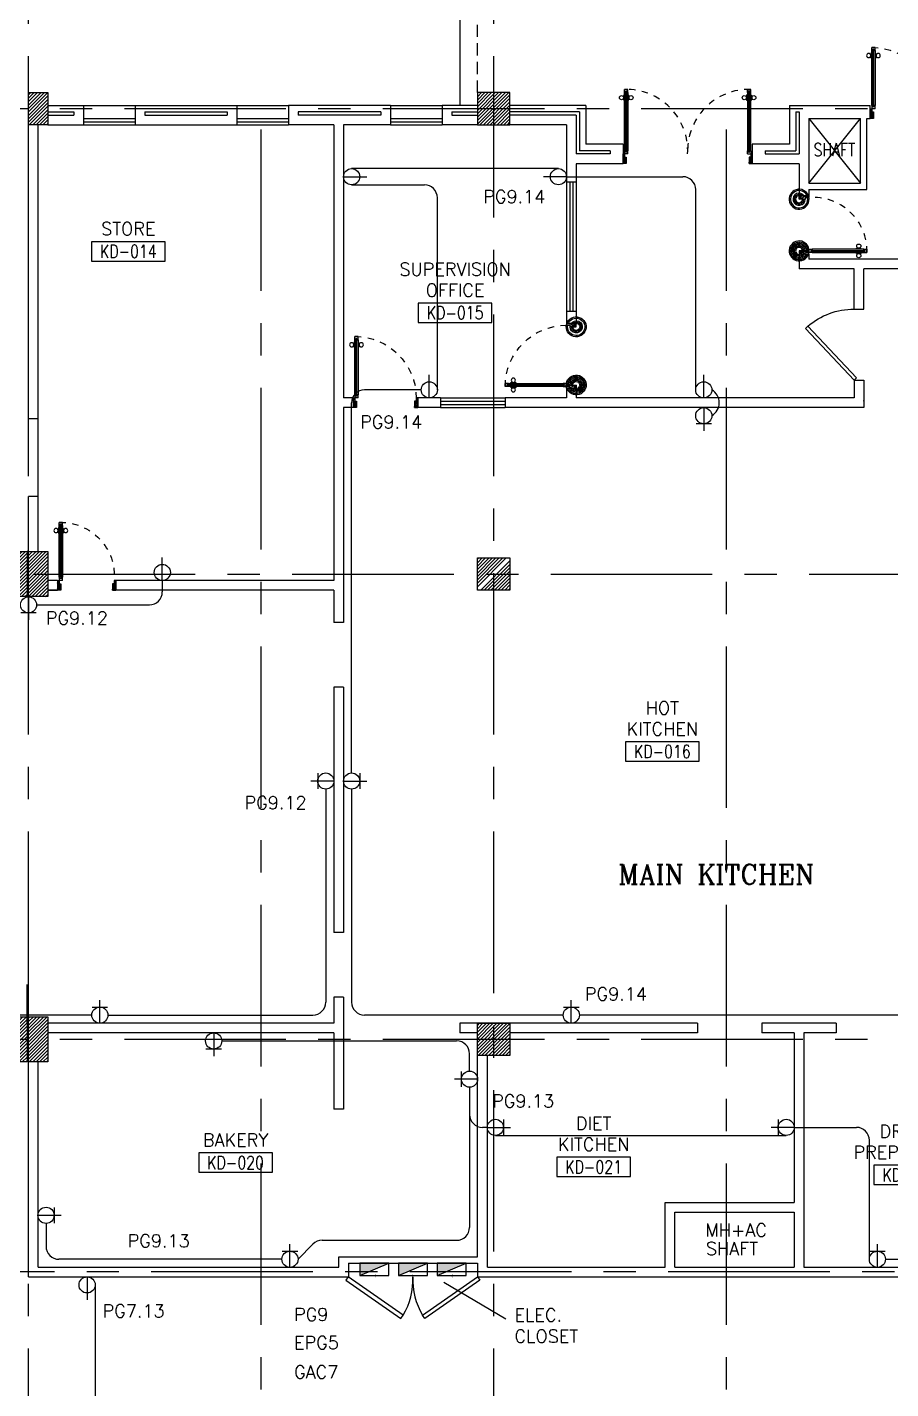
# Model space of a CAD drawing. Extents: x 0 to 93.3, y -13.5 to 76.8.
# Drawn here: x 48.6 to 61.96, y 44.41 to 65.48 of the extents above; entities that cross this region are included whole.
import ezdxf
from ezdxf.enums import TextEntityAlignment as Align

# ---------------------------------------------------------------- set-up
doc = ezdxf.new("R2010")
doc.units = 0
doc.header["$MEASUREMENT"] = 0
doc.header["$PDMODE"] = 3
doc.header["$PDSIZE"] = 0.1
for name, pattern in [('CENTERX2', [4, 2.5, -0.5, 0.5, -0.5]), ('HIDDEN', [0.375, 0.25, -0.125]), ('HIDDEN2', [0.1875, 0.125, -0.0625])]:
    doc.linetypes.add(name, pattern=pattern)
doc.layers.get('0').update_dxf_attribs({"color": 11, "linetype": 'CONTINUOUS'})
doc.layers.get('DEFPOINTS').update_dxf_attribs({"color": 11, "linetype": 'CONTINUOUS'})
for name, color, linetype in [('AX-DIM', 11, 'CONTINUOUS'), ('AXES', 11, 'CENTERX2'), ('BORDER', 11, 'CONTINUOUS'), ('CANOPY-LN', 11, 'CONTINUOUS'), ('COL', 11, 'CONTINUOUS'), ('DOOR', 11, 'CONTINUOUS'), ('DOOR-DIM', 11, 'CONTINUOUS'), ('E-CLINE', 4, 'CONTINUOUS'), ('E-HLINE', 3, 'HIDDEN'), ('E-PANELBX', 3, 'CONTINUOUS'), ('E-SOCKETS', 4, 'CONTINUOUS'), ('E-TRXT', 4, 'CONTINUOUS'), ('E-WI', 6, 'CONTINUOUS'), ('EJ', 11, 'CONTINUOUS'), ('FHC', 11, 'CONTINUOUS'), ('HAT', 11, 'CONTINUOUS'), ('INSUL', 11, 'CONTINUOUS'), ('RM-BOX', 11, 'CONTINUOUS'), ('RM-NAME', 11, 'CONTINUOUS'), ('RM-NO', 11, 'CONTINUOUS'), ('SHAFT', 11, 'CONTINUOUS'), ('WALL', 11, 'CONTINUOUS'), ('WIN', 11, 'CONTINUOUS')]:
    doc.layers.add(name, color=color, linetype=linetype)
doc.styles.add('ROMANC', font='romanc', dxfattribs={"height": 0.1})
doc.styles.add('ROMANS', font='ROMANS.shx', dxfattribs={"width": 0.6})
doc.dimstyles.new('STANDARD in', dxfattribs={"dimtxt": 0.2, "dimasz": 0.1, "dimexe": 0.07, "dimexo": 0.05, "dimgap": 0.1, "dimtad": 1, "dimdec": 0, "dimlfac": 1000, "dimzin": 0, "dimdsep": 46, "dimtxsty": 'ROMANS', "dimblk": 'ARCHTICK', "dimcen": 0.05, "dimdle": 0.05, "dimclrd": 7, "dimclre": 7, "dimclrt": 2, "dimadec": 0, "dimazin": 0, "dimtfac": 1, "dimtdec": 0, "dimtmove": 2, "dimatfit": 3, "dimldrblk": 'ARCHTICK', "dimfxl": 0, "dimtolj": 1, "dimtzin": 0, "dimarcsym": 0})

# ---------------------------------------------------------------- blocks, each defined once
blk = doc.blocks.new('DOOR90')
at = {"layer": 'DOOR', "color": 7, "linetype": 'ByBlock'}
for p, q in [((-150, 0), (0, 0)), ((-150, 0), (-150, -25)), ((0, -50), (-114, 0)), ((0, -50), (-40, 0)), ((0, -50), (0, 0)), ((-1000, -25), (-1050, -25)), ((-1050, -75), (-1050, -25)), ((-1050, -25), (-1050, -75)), ((-1000, -75), (-1050, -75)), ((-1000, -42), (-1020, -42)), ((-1020, -42), (-1020, -58)), ((-1000, -58), (-1020, -58)), ((-1000, -25), (-1000, -42)), ((-1000, -58), (-1000, -75)), ((-878, -18), (-968, -18)), ((-968, -25), (-968, -18)), ((-968, -75), (-968, -82)), ((-878, -82), (-968, -82)), ((-955, -9), (-890, -9)), ((-955, -18), (-955, -9)), ((-955, -18), (-890, -18)), ((-955, -82), (-890, -82)), ((-955, -82), (-955, -91)), ((-955, -91), (-890, -91)), ((-890, -18), (-890, -9)), ((-890, -82), (-890, -91)), ((-878, -25), (-878, -18)), ((-878, -75), (-878, -82)), ((-200, -25), (-150, -25)), ((-200, -42), (-200, -25)), ((-180, -42), (-200, -42)), ((-200, -58), (-180, -58)), ((-200, -75), (-200, -58)), ((-150, -75), (-200, -75)), ((-180, -58), (-180, -42)), ((-150, -25), (-100, -25)), ((-150, -75), (-150, -25)), ((-100, -25), (-100, -50)), ((0, -50), (-100, -37)), ((-100, -50), (0, -50)), ((-150, -875), (-100, -875)), ((-150, -900), (-150, -875)), ((-150, -900), (0, -900)), ((0, -900), (-150, -900)), ((0, -850), (-114, -900)), ((-100, -875), (-100, -850)), ((0, -850), (-100, -863)), ((-100, -850), (0, -850)), ((0, -850), (-40, -900)), ((0, -850), (0, -900))]:
    blk.add_line(p, q, dxfattribs=at)
at = {"layer": 'DOOR', "linetype": 'ByBlock'}
for p, q in [((-200, -25), (-1000, -25)), ((-200, -42), (-1000, -42)), ((-200, -58), (-1000, -58)), ((-1000, -75), (-200, -75))]:
    blk.add_line(p, q, dxfattribs=at)
at = {"layer": 'DOOR', "color": 7, "linetype": 'ByBlock'}
for centre in [(-923, 24), (-923, -124)]:
    blk.add_circle(centre, 32.4, dxfattribs=at)
for centre, radius, start, end in [((0, -50), 154, 161.1053, 166.2858), ((0, -50), 94.4, 148.0182, 180), ((0, -50), 134, 158.1598, 169.28), ((0, -50), 114, 154.0838, 167.3774), ((0, -50), 74.4, 137.7764, 180), ((0, -50), 54.4, 113.2074, 180), ((0, -50), 34.4, 90, 180), ((0, -50), 14.4, 90, 180), ((0, -850), 154, 193.7142, 198.8947), ((0, -850), 134, 190.72, 201.8402), ((0, -850), 94.4, 180, 211.9818), ((0, -850), 74.4, 180, 222.2236), ((0, -850), 54.4, 180, 246.7926), ((0, -850), 34.4, 180, 270), ((0, -850), 14.4, 180, 270)]:
    blk.add_arc(centre, radius, start, end, dxfattribs=at)
at = {"layer": 'DOOR', "linetype": 'HIDDEN', "ltscale": 0.5}
blk.add_arc((-222, -50), 828, 178.2701, 275.003, dxfattribs=at)
blk = doc.blocks.new('RM1')
at = {"layer": 'RM-BOX'}
blk.add_lwpolyline([(570, -200), (-570, -200), (-570, -500), (570, -500)], close=True, dxfattribs=at)
at = {"layer": 'RM-NAME', "style": 'ROMANS'}
for tag, p in [('ROOMNAME1', (0, 324)), ('ROOMNAME2', (0, 0))]:
    blk.add_attdef(tag, text='', height=200, dxfattribs=at).set_placement(p, align=Align.MIDDLE)
at = {"layer": 'RM-NO', "style": 'ROMANS', "width": 0.8}
blk.add_attdef('ROOMNO', text='', height=200, dxfattribs=at).set_placement((0, -350), align=Align.MIDDLE)
blk = doc.blocks.new('COL50')
at = {"layer": 'COL'}
blk.add_lwpolyline([(-250, 250), (-250, -250), (250, -250), (250, 250)], close=True, dxfattribs=at)
blk = doc.blocks.new('*X109')
at = {"color": 0}
for p, q in [((227929, 55147), (228383, 55601)), ((227929, 55200), (228330, 55601)), ((227929, 55253), (228276, 55601)), ((227929, 55306), (228223, 55601)), ((227929, 55359), (228170, 55601)), ((227929, 55412), (228117, 55601)), ((227929, 55465), (228064, 55601)), ((227929, 55518), (228011, 55601)), ((227929, 55571), (227958, 55601)), ((227936, 55101), (228429, 55594)), ((227989, 55101), (228429, 55541)), ((228042, 55101), (228429, 55488)), ((228095, 55101), (228429, 55435)), ((228148, 55101), (228429, 55382)), ((228201, 55101), (228429, 55329)), ((228254, 55101), (228429, 55276)), ((228307, 55101), (228429, 55223)), ((228360, 55101), (228429, 55170)), ((228413, 55101), (228429, 55117))]:
    blk.add_line(p, q, dxfattribs=at)
blk = doc.blocks.new('*X108')
at = {"color": 0}
for p, q in [((227929, 62360), (228370, 62801)), ((227929, 62413), (228317, 62801)), ((227929, 62466), (228264, 62801)), ((227929, 62519), (228211, 62801)), ((227929, 62572), (228158, 62801)), ((227929, 62625), (228105, 62801)), ((227929, 62678), (228052, 62801)), ((227929, 62731), (227999, 62801)), ((227929, 62784), (227946, 62801)), ((227976, 62301), (228429, 62753)), ((228029, 62301), (228429, 62700)), ((228082, 62301), (228429, 62647)), ((228135, 62301), (228429, 62594)), ((228188, 62301), (228429, 62541)), ((228241, 62301), (228429, 62488)), ((228294, 62301), (228429, 62435)), ((228347, 62301), (228429, 62382)), ((228400, 62301), (228429, 62329))]:
    blk.add_line(p, q, dxfattribs=at)
blk = doc.blocks.new('*X107')
at = {"color": 0}
for p, q in [((227929, 69519), (228411, 70001)), ((227929, 69572), (228358, 70001)), ((227929, 69625), (228305, 70001)), ((227929, 69678), (228251, 70001)), ((227929, 69731), (228198, 70001)), ((227929, 69784), (228145, 70001)), ((227929, 69837), (228092, 70001)), ((227929, 69890), (228039, 70001)), ((227929, 69943), (227986, 70001)), ((227964, 69501), (228429, 69966)), ((228017, 69501), (228429, 69913)), ((228070, 69501), (228429, 69860)), ((228123, 69501), (228429, 69807)), ((228176, 69501), (228429, 69754)), ((228229, 69501), (228429, 69701)), ((228282, 69501), (228429, 69648)), ((228335, 69501), (228429, 69595)), ((228388, 69501), (228429, 69542))]:
    blk.add_line(p, q, dxfattribs=at)
blk = doc.blocks.new('A$C010A25D0')
at = {"layer": 'DOOR', "color": 0, "linetype": 'ByBlock'}
for p, q in [((0, 2031), (0, 1981)), ((0, 1981), (0, 2031)), ((50, 2031), (0, 2031)), ((50, 1981), (0, 1981)), ((30, 2014), (30, 1998)), ((50, 2014), (30, 2014)), ((50, 1998), (30, 1998)), ((50, 2031), (50, 2014)), ((50, 1998), (50, 1981)), ((83, 2031), (83, 2038)), ((173, 2038), (83, 2038)), ((83, 1981), (83, 1974)), ((173, 1974), (83, 1974)), ((95, 2038), (95, 2047)), ((95, 2047), (160, 2047)), ((95, 2038), (160, 2038)), ((95, 1974), (95, 1965)), ((95, 1974), (160, 1974)), ((95, 1965), (160, 1965)), ((160, 2038), (160, 2047)), ((160, 1974), (160, 1965)), ((173, 2031), (173, 2038)), ((173, 1981), (173, 1974)), ((950, 2014), (950, 2031)), ((950, 2031), (1000, 2031)), ((970, 2014), (950, 2014)), ((950, 1981), (950, 1998)), ((950, 1998), (970, 1998)), ((1000, 1981), (950, 1981)), ((970, 1998), (970, 2014)), ((1000, 2056), (1000, 2031)), ((1000, 2056), (1150, 2056)), ((1000, 1981), (1000, 2031)), ((1000, 2031), (1050, 2031)), ((1050, 2031), (1050, 2006)), ((1050, 2006), (1150, 2006)), ((1150, 2006), (1150, 2056)), ((50, 131), (0, 131)), ((0, 131), (0, 81)), ((0, 81), (0, 131)), ((50, 81), (0, 81)), ((50, 114), (30, 114)), ((30, 98), (30, 114)), ((50, 98), (30, 98)), ((50, 114), (50, 131)), ((50, 81), (50, 98)), ((173, 138), (83, 138)), ((83, 131), (83, 138)), ((83, 81), (83, 74)), ((173, 74), (83, 74)), ((95, 147), (160, 147)), ((95, 138), (95, 147)), ((95, 138), (160, 138)), ((95, 74), (160, 74)), ((95, 74), (95, 65)), ((95, 65), (160, 65)), ((160, 138), (160, 147)), ((160, 74), (160, 65)), ((173, 131), (173, 138)), ((173, 81), (173, 74)), ((1000, 131), (950, 131)), ((950, 131), (950, 114)), ((950, 114), (970, 114)), ((970, 98), (950, 98)), ((950, 98), (950, 81)), ((950, 81), (1000, 81)), ((970, 114), (970, 98)), ((1000, 131), (1000, 81)), ((1000, 56), (1000, 81)), ((1000, 81), (1050, 81)), ((1000, 56), (1150, 56)), ((1050, 81), (1050, 106)), ((1050, 106), (1150, 106)), ((1150, 106), (1150, 56))]:
    blk.add_line(p, q, dxfattribs=at)
at = {"layer": 'DOOR', "linetype": 'ByBlock'}
for p, q in [((950, 2031), (50, 2031)), ((950, 2014), (50, 2014)), ((950, 1998), (50, 1998)), ((50, 1981), (950, 1981)), ((50, 131), (950, 131)), ((950, 114), (50, 114)), ((950, 98), (50, 98)), ((950, 81), (50, 81)), ((1150, 56), (1000, 56))]:
    blk.add_line(p, q, dxfattribs=at)
at = {"layer": 'DOOR', "color": 9, "linetype": 'ByBlock'}
for p, q in [((1150, 2006), (1037, 2056)), ((1150, 2006), (1050, 2019)), ((1150, 2006), (1110, 2056)), ((1150, 106), (1037, 56)), ((1150, 106), (1050, 93)), ((1150, 106), (1110, 56))]:
    blk.add_line(p, q, dxfattribs=at)
at = {"layer": 'DOOR', "color": 0, "linetype": 'ByBlock'}
for centre in [(128, 2079), (128, 1932), (128, 179), (128, 32)]:
    blk.add_circle(centre, 32.4, dxfattribs=at)
at = {"layer": 'DOOR', "linetype": 'HIDDEN', "ltscale": 0.5}
for centre, start, end in [((951, 2006), 178.494, 272.9568), ((951, 106), 87.0432, 181.506)]:
    blk.add_arc(centre, 951, start, end, dxfattribs=at)
at = {"layer": 'DOOR', "color": 9, "linetype": 'ByBlock'}
for centre, radius, start, end in [((1150, 2006), 154, 161.1053, 166.2858), ((1150, 2006), 134, 158.1598, 169.28), ((1150, 2006), 114, 154.0838, 167.3774), ((1150, 2006), 94.4, 148.0182, 180), ((1150, 2006), 74.4, 137.7764, 180), ((1150, 2006), 54.4, 113.2074, 180), ((1150, 2006), 34.4, 90, 180), ((1150, 2006), 14.4, 90, 180), ((1150, 106), 154, 193.7142, 198.8947), ((1150, 106), 134, 190.72, 201.8402), ((1150, 106), 114, 192.6226, 205.9162), ((1150, 106), 94.4, 180, 211.9818), ((1150, 106), 74.4, 180, 222.2236), ((1150, 106), 54.4, 180, 246.7926), ((1150, 106), 34.4, 180, 270), ((1150, 106), 14.4, 180, 270)]:
    blk.add_arc(centre, radius, start, end, dxfattribs=at)
at = {"layer": 'WALL'}
blk.add_line((1000, 56), (1150, 56), dxfattribs=at)
blk = doc.blocks.new('_ARCHTICK')
at = {"color": 0, "linetype": 'ByBlock', "const_width": 0.15}
blk.add_lwpolyline([(-0.5, -0.5), (0.5, 0.5)], dxfattribs=at)
blk = doc.blocks.new('*D136')
at = {"layer": 'AX-DIM', "color": 7, "lineweight": -2}
for p, q in [((6.58, 73.123), (6.58, 75.675)), ((81.27, 63.477), (81.27, 75.675)), ((6.53, 75.605), (81.32, 75.605))]:
    blk.add_line(p, q, dxfattribs=at)
at = {"layer": 'DEFPOINTS', "color": 0}
for p in [(81.27, 75.605), (6.58, 73.073), (81.27, 63.427)]:
    blk.add_point(p, dxfattribs=at)
at = {"layer": 'AX-DIM', "color": 7, "lineweight": -2, "xscale": 0.1, "yscale": 0.1, "zscale": 0.1, "rotation": 180}
blk.add_blockref('_ARCHTICK', (6.58, 75.605), dxfattribs=at)
at = {"layer": 'AX-DIM', "color": 7, "lineweight": -2, "xscale": 0.1, "yscale": 0.1, "zscale": 0.1}
blk.add_blockref('_ARCHTICK', (81.27, 75.605), dxfattribs=at)
at = {"layer": 'AX-DIM', "color": 2, "insert": (43.925, 75.805), "char_height": 0.2, "attachment_point": 5, "style": 'ROMANS'}
blk.add_mtext('\\A1;74690', dxfattribs=at)
blk = doc.blocks.new('C11')
at = {"layer": 'HAT'}
h = blk.add_hatch(dxfattribs=at)
h.set_pattern_fill('ANSI31', color=256, scale=300, style=0)
h.set_pattern_definition([(45, (-383765.23, -62181), (-26.5165043, 26.5165043), [])])
h.paths.add_polyline_path([(-20, 350), (-20, 700), (-320, 700), (-320, 350)])
h.paths.add_polyline_path([(-320, 0), (-20, 0), (-20, 350), (-320, 350)])
h = blk.add_hatch(dxfattribs=at)
h.set_pattern_fill('ANSI31', color=256, scale=300, style=0)
h.set_pattern_definition([(45, (-383445.23, -62181), (-26.5165043, 26.5165043), [])])
h.paths.add_polyline_path([(300, 350), (300, 700), (0, 700), (0, 350)])
h.paths.add_polyline_path([(0, 0), (300, 0), (300, 350), (0, 350)])
at = {"layer": 'COL'}
for points in [[(-20, 700), (-20, 0), (-320, 0), (-320, 700)], [(300, 700), (300, 0), (0, 0), (0, 700)]]:
    blk.add_lwpolyline(points, close=True, dxfattribs=at)
blk = doc.blocks.new('C-300')
at = {"layer": 'HAT', "linetype": 'ByBlock', "ltscale": 0.3}
h = blk.add_hatch(dxfattribs=at)
h.set_pattern_fill('ANSI31', color=8, scale=300, style=0)
h.set_pattern_definition([(45, (-258496.182, -82361.005), (-26.5165043, 26.5165043), [])])
h.paths.add_polyline_path([(300, 500), (0, 500), (0, 250), (300, 250)])
h.paths.add_polyline_path([(300, 250), (0, 250), (0, 0), (300, 0)])
at = {"layer": 'COL'}
blk.add_lwpolyline([(0, 500), (300, 500), (300, 0), (0, 0)], close=True, dxfattribs=at)
blk = doc.blocks.new('DOOR1000')
at = {"layer": 'DOOR', "color": 7, "linetype": 'ByBlock'}
for p, q in [((-150, 0), (0, 0)), ((-150, 0), (-150, -25)), ((0, -50), (-114, 0)), ((0, -50), (-40, 0)), ((0, -50), (0, 0)), ((-1100, -25), (-1100, -75)), ((-1100, -75), (-1100, -25)), ((-1050, -25), (-1100, -25)), ((-1050, -75), (-1100, -75)), ((-1070, -42), (-1070, -58)), ((-1050, -42), (-1070, -42)), ((-1050, -58), (-1070, -58)), ((-1050, -25), (-1050, -42)), ((-1050, -58), (-1050, -75)), ((-1018, -25), (-1018, -18)), ((-928, -18), (-1018, -18)), ((-1018, -75), (-1018, -82)), ((-928, -82), (-1018, -82)), ((-1005, -18), (-1005, -9)), ((-1005, -9), (-940, -9)), ((-1005, -18), (-940, -18)), ((-1005, -82), (-1005, -91)), ((-1005, -82), (-940, -82)), ((-1005, -91), (-940, -91)), ((-940, -18), (-940, -9)), ((-940, -82), (-940, -91)), ((-928, -25), (-928, -18)), ((-928, -75), (-928, -82)), ((-200, -25), (-150, -25)), ((-200, -42), (-200, -25)), ((-180, -42), (-200, -42)), ((-200, -58), (-180, -58)), ((-200, -75), (-200, -58)), ((-150, -75), (-200, -75)), ((-180, -58), (-180, -42)), ((-150, -25), (-100, -25)), ((-150, -75), (-150, -25)), ((-100, -25), (-100, -50)), ((0, -50), (-100, -37)), ((-100, -50), (0, -50)), ((-150, -975), (-100, -975)), ((-150, -1000), (-150, -975)), ((-150, -1000), (0, -1000)), ((0, -1000), (-150, -1000)), ((0, -950), (-114, -1000)), ((-100, -975), (-100, -950)), ((0, -950), (-100, -963)), ((-100, -950), (0, -950)), ((0, -950), (-40, -1000)), ((0, -950), (0, -1000))]:
    blk.add_line(p, q, dxfattribs=at)
at = {"layer": 'DOOR', "linetype": 'ByBlock'}
for p, q in [((-200, -25), (-1050, -25)), ((-200, -42), (-1050, -42)), ((-200, -58), (-1050, -58)), ((-1050, -75), (-200, -75))]:
    blk.add_line(p, q, dxfattribs=at)
at = {"layer": 'DOOR', "color": 7, "linetype": 'ByBlock'}
for centre in [(-973, 24), (-973, -124)]:
    blk.add_circle(centre, 32.4, dxfattribs=at)
for centre, radius, start, end in [((0, -50), 154, 161.1053, 166.2858), ((0, -50), 94.4, 148.0182, 180), ((0, -50), 134, 158.1598, 169.28), ((0, -50), 114, 154.0838, 167.3774), ((0, -50), 74.4, 137.7764, 180), ((0, -50), 54.4, 113.2074, 180), ((0, -50), 34.4, 90, 180), ((0, -50), 14.4, 90, 180), ((0, -950), 154, 193.7142, 198.8947), ((0, -950), 134, 190.72, 201.8402), ((0, -950), 94.4, 180, 211.9818), ((0, -950), 74.4, 180, 222.2236), ((0, -950), 54.4, 180, 246.7926), ((0, -950), 34.4, 180, 270), ((0, -950), 14.4, 180, 270)]:
    blk.add_arc(centre, radius, start, end, dxfattribs=at)
at = {"layer": 'DOOR', "linetype": 'HIDDEN', "ltscale": 0.5}
blk.add_arc((-150, -25), 950, 180, 270, dxfattribs=at)
blk = doc.blocks.new('S110')
at = {"layer": 'E-SOCKETS'}
blk.add_line((0, 0), (358, 0), dxfattribs=at)
blk.add_circle((125, 0), 125, dxfattribs=at)
blk = doc.blocks.new('E-PBX')
at = {"layer": 'E-PANELBX'}
h = blk.add_hatch(color=256, dxfattribs=at)
h.paths.add_polyline_path([(34, 190), (-225, 190), (34, 81)])
h.paths.add_polyline_path([(225, 190), (34, 190), (34, 81), (225, 0)])
blk.add_line((225, 0), (-225, 190), dxfattribs=at)
blk.add_lwpolyline([(-225, 190), (225, 190), (225, 0), (-225, 0)], close=True, dxfattribs=at)

msp = doc.modelspace()

# ---------------------------------------------------------------- linework, layer by layer
at = {"layer": 'AXES'}
for p, q in [((55.8195, -1.4643), (55.8195, 76.0748)), ((48.6195, -1.4643), (48.6195, 75.7248)), ((92.6023, 64.22), (22.7795, 64.22)), ((52.2195, 5.4), (52.2195, 64.22)), ((59.4195, 5.4), (59.4195, 64.22)), ((0.7, 57.02), (92.5981, 57.02)), ((92.6023, 49.82), (22.7795, 49.82)), ((81.0195, 46.22), (22.7795, 46.22))]:
    msp.add_line(p, q, dxfattribs=at)
at = {"layer": 'BORDER'}
msp.add_line((55.2945, 75.42), (55.2945, 64.27), dxfattribs=at)
at = {"layer": 'CANOPY-LN', "linetype": 'HIDDEN2', "ltscale": 1.5}
msp.add_line((55.5695, 64.47), (55.5695, 66.62), dxfattribs=at)
at = {"layer": 'COL'}
msp.add_lwpolyline([(56.0695, 63.97), (56.0695, 64.47), (55.5695, 64.47), (55.5695, 63.97)], close=True, dxfattribs=at)
at = {"layer": 'DOOR'}
msp.add_lwpolyline([(60.6775, 60.8542, -0.1793956), (61.3945, 61.12)], format="xyb", dxfattribs=at)
msp.add_lwpolyline([(60.6421, 60.8188), (60.6775, 60.8542), (61.4299, 60.0554), (61.3945, 60.02), (60.6421, 60.8188)], close=True, dxfattribs=at)
at = {"layer": 'E-CLINE'}
for p, q in [((56.8195, 63.2934), (53.6195, 63.2934)), ((53.6195, 63.0434), (54.7459, 63.0434)), ((56.9445, 63.1684), (58.7437, 63.1684)), ((54.9459, 59.87), (54.9459, 62.8434)), ((58.9437, 59.87), (58.9437, 62.9684)), ((54.6959, 59.87), (53.8195, 59.87)), ((53.6195, 53.9415), (53.6195, 59.67)), ((50.6895, 56.92), (50.6895, 56.7425)), ((48.7445, 56.5425), (50.4895, 56.5425)), ((53.2195, 53.6915), (53.2195, 50.395)), ((53.6195, 53.6915), (53.6195, 50.395)), ((49.5987, 50.195), (45.7395, 50.195)), ((49.8487, 50.195), (53.0195, 50.195)), ((56.8932, 50.195), (53.8195, 50.195)), ((63.524, 50.195), (57.1432, 50.195)), ((51.61, 49.795), (55.2445, 49.795)), ((55.4445, 49.3285), (55.4445, 49.595)), ((55.4445, 49.0785), (55.4445, 46.9107)), ((55.7195, 48.4576), (55.6445, 48.4576)), ((55.8445, 48.3326), (60.3445, 48.3326)), ((60.4695, 48.4576), (61.4309, 48.4576)), ((61.6309, 46.4169), (61.6309, 48.2576)), ((48.8907, 46.9718), (48.8907, 46.6169)), ((52.7897, 46.4169), (53.0209, 46.6512)), ((53.1632, 46.7107), (55.2445, 46.7107)), ((52.5397, 46.4169), (49.0907, 46.4169)), ((61.8809, 46.4169), (63.8195, 46.4169)), ((49.6509, 46.02), (49.6509, 43.6234))]:
    msp.add_line(p, q, dxfattribs=at)
for centre, radius, start, end in [((54.7459, 62.8434), 0.2, 0, 90), ((58.7437, 62.9684), 0.2, 0, 90), ((53.8195, 59.67), 0.2, 90, 180), ((59.0783, 59.67), 0.2309, 299.99145, 60.00855), ((50.4895, 56.7425), 0.2, 270, 0), ((53.0195, 50.395), 0.2, 270, 0), ((53.8195, 50.395), 0.2, 180, 270), ((55.2445, 49.595), 0.2, 0, 90), ((55.6445, 48.6576), 0.2, 180, 270), ((61.4309, 48.2576), 0.2, 0, 90), ((55.2445, 46.9107), 0.2, 270, 0), ((49.0907, 46.6169), 0.2, 180, 270), ((53.1632, 46.5107), 0.2, 90, 135.38127)]:
    msp.add_arc(centre, radius, start, end, dxfattribs=at)
at = {"layer": 'E-SOCKETS'}
for p, q in [((56.9445, 63.1684), (56.5862, 63.1684)), ((59.0687, 59.595), (59.0687, 59.2367)), ((59.1888, 59.345), (58.9486, 59.345)), ((48.6195, 56.6675), (48.6195, 56.3091)), ((48.7397, 56.4175), (48.4994, 56.4175)), ((53.0945, 53.9366), (53.0945, 53.6964)), ((53.7445, 53.9366), (53.7445, 53.6964)), ((53.3445, 53.8165), (52.9862, 53.8165)), ((53.4945, 53.8165), (53.8529, 53.8165)), ((49.7237, 50.07), (49.7237, 50.4283)), ((57.0182, 50.07), (57.0182, 50.4283)), ((49.6036, 50.32), (49.8438, 50.32)), ((56.8981, 50.32), (57.1383, 50.32)), ((51.485, 49.92), (51.485, 49.5617)), ((51.6052, 49.67), (51.3649, 49.67)), ((55.3195, 49.0834), (55.3195, 49.3236)), ((55.5695, 49.2035), (55.2112, 49.2035)), ((55.9695, 48.5777), (55.9695, 48.3375)), ((60.2195, 48.5777), (60.2195, 48.3375)), ((55.7195, 48.4576), (56.0779, 48.4576)), ((60.4695, 48.4576), (60.1112, 48.4576)), ((49.0157, 47.2169), (49.0157, 46.9767)), ((48.7657, 47.0968), (49.124, 47.0968)), ((52.6647, 46.2919), (52.6647, 46.6502)), ((61.7559, 46.2919), (61.7559, 46.6502)), ((52.5445, 46.5419), (52.7848, 46.5419)), ((61.6358, 46.5419), (61.876, 46.5419)), ((49.5259, 46.145), (49.5259, 45.7867))]:
    msp.add_line(p, q, dxfattribs=at)
for centre in [(56.8195, 63.1684), (59.0687, 59.47), (48.6195, 56.5425), (53.2195, 53.8165), (53.6195, 53.8165), (49.7237, 50.195), (57.0182, 50.195), (51.485, 49.795), (55.4445, 49.2035), (55.8445, 48.4576), (60.3445, 48.4576), (48.8907, 47.0968), (52.6647, 46.4169), (61.7559, 46.4169), (49.5259, 46.02)]:
    msp.add_circle(centre, 0.125, dxfattribs=at)
at = {"layer": 'E-WI', "color": 4}
for points in [[(53.9776, 46.1591, 0, 0.1162, 0), (53.9889, 45.927, 0, 0, 0), (53.9958, 45.5733, 0, 0, 0), (53.3864, 45.5714, 0, 0, 0)], [(54.5608, 46.1529, 0, 0.1162, 0), (54.5722, 45.9208, 0, 0, 0), (54.579, 45.1316, 0, 0, 0), (53.5583, 45.1297, 0, 0, 0)], [(55.1686, 46.1529, 0, 0.1162, 0), (55.18, 45.9208, 0, 0, 0), (55.1868, 44.6592, 0, 0, 0), (53.589, 44.6573, 0, 0, 0)]]:
    msp.add_lwpolyline(points, format="xyseb", dxfattribs=at)
at = {"layer": 'FHC'}
msp.add_line((61.5445, 59.695), (61.5445, 59.705), dxfattribs=at)
at = {"layer": 'HAT'}
msp.add_line((55.0459, 46.06), (56.0042, 45.497), dxfattribs=at)
at = {"layer": 'INSUL'}
for p, q in [((48.9195, 64.17), (49.3195, 64.17)), ((48.9195, 64.12), (49.3195, 64.12)), ((49.3195, 64.17), (49.3195, 64.12)), ((50.4195, 64.17), (51.6945, 64.17)), ((50.4195, 64.17), (50.4195, 64.12)), ((50.4195, 64.12), (51.6945, 64.12)), ((51.6945, 64.17), (51.6945, 64.12)), ((54.0695, 64.17), (52.7945, 64.17)), ((52.7945, 64.17), (52.7945, 64.12)), ((54.0695, 64.12), (52.7945, 64.12)), ((54.0695, 64.17), (54.0695, 64.12)), ((55.1695, 64.17), (55.5695, 64.17)), ((55.1695, 64.17), (55.1695, 64.12)), ((55.1695, 64.12), (55.5695, 64.12)), ((57.1445, 64.17), (56.0695, 64.17)), ((57.0945, 64.12), (56.0695, 64.12)), ((57.0945, 64.12), (57.0945, 63.52)), ((57.1445, 64.17), (57.1445, 63.57)), ((60.4945, 64.17), (60.4945, 63.57)), ((60.4945, 64.17), (60.5445, 64.17)), ((60.5445, 64.17), (60.5445, 63.52)), ((57.6195, 63.52), (57.0945, 63.52)), ((57.6195, 63.57), (57.1445, 63.57)), ((57.6195, 63.57), (57.6195, 63.52)), ((60.0195, 63.57), (60.0195, 63.52)), ((60.0195, 63.57), (60.4945, 63.57)), ((60.0195, 63.52), (60.5445, 63.52))]:
    msp.add_line(p, q, dxfattribs=at)
at = {"layer": 'SHAFT', "color": 251, "linetype": 'ByBlock'}
for p, q in [((60.6945, 63.07), (61.4945, 64.07)), ((60.6945, 64.07), (61.4945, 63.07))]:
    msp.add_line(p, q, dxfattribs=at)
at = {"layer": 'WALL'}
for p, q in [((48.9195, 64.27), (49.4695, 64.27)), ((49.4695, 64.27), (49.4695, 63.97)), ((50.2695, 64.27), (51.8445, 64.27)), ((50.2695, 64.27), (50.2695, 63.97)), ((51.8445, 64.27), (51.8445, 63.97)), ((54.2195, 64.27), (52.6445, 64.27)), ((52.6445, 64.27), (52.6445, 63.97)), ((54.2195, 64.27), (54.2195, 63.97)), ((55.0195, 64.27), (55.0195, 63.97)), ((55.5695, 64.27), (55.0195, 64.27)), ((57.2445, 64.27), (56.0695, 64.27)), ((57.2445, 64.27), (57.2445, 63.67)), ((60.3945, 64.27), (60.6945, 64.27)), ((60.3945, 64.27), (60.3945, 63.67)), ((60.6945, 64.27), (61.6445, 64.27)), ((61.6445, 64.07), (61.6445, 64.27)), ((60.6945, 64.07), (60.6945, 63.07)), ((60.6945, 64.07), (61.4945, 64.07)), ((61.4945, 63.07), (61.4945, 64.07)), ((61.5945, 62.97), (61.5945, 64.07)), ((61.5945, 64.07), (61.6445, 64.07)), ((48.6195, 60.695), (48.6195, 63.97)), ((48.7695, 59.42), (48.7695, 63.97)), ((48.9195, 63.97), (49.4695, 63.97)), ((50.2695, 63.97), (51.8445, 63.97)), ((53.3445, 63.97), (52.6445, 63.97)), ((53.3445, 63.97), (53.3445, 56.92)), ((53.4945, 63.97), (53.4945, 59.745)), ((54.2195, 63.97), (53.4945, 63.97)), ((55.5695, 63.97), (55.0195, 63.97)), ((56.9445, 63.97), (56.0695, 63.97)), ((56.9445, 63.97), (56.9445, 63.0882)), ((57.8195, 63.67), (57.2445, 63.67)), ((57.8195, 63.67), (57.8195, 63.37)), ((59.8195, 63.67), (59.8195, 63.37)), ((60.3945, 63.67), (59.8195, 63.67)), ((57.8195, 63.37), (57.0945, 63.37)), ((57.0945, 63.37), (57.0945, 63.0882)), ((60.5445, 63.37), (59.8195, 63.37)), ((60.5445, 63.37), (60.5445, 62.87)), ((57.0945, 63.083), (56.9445, 63.083)), ((60.6945, 63.07), (61.4945, 63.07)), ((60.6945, 63.07), (61.4945, 63.07)), ((60.5445, 62.87), (60.5445, 62.87)), ((60.6945, 62.87), (60.5445, 62.87)), ((60.6945, 62.97), (61.5945, 62.97)), ((60.6945, 62.97), (60.6945, 62.87)), ((60.5445, 61.97), (60.5445, 61.745)), ((60.6945, 61.97), (60.5445, 61.97)), ((60.6945, 61.97), (60.6945, 61.895)), ((61.3945, 61.745), (60.5445, 61.745)), ((68.3895, 61.895), (60.6945, 61.895)), ((61.3945, 61.12), (61.3945, 61.745)), ((67.5695, 61.745), (61.5445, 61.745)), ((61.5445, 61.12), (61.5445, 61.745)), ((61.3945, 61.12), (61.5445, 61.12)), ((56.9445, 61.083), (56.9445, 60.895)), ((57.0945, 61.083), (56.9445, 61.083)), ((56.9445, 60.895), (57.0945, 60.895)), ((57.0945, 61.083), (57.0945, 60.895)), ((48.6195, 59.42), (48.6195, 60.695)), ((56.9445, 59.895), (56.9445, 59.745)), ((56.9445, 59.895), (57.0945, 59.895)), ((57.0945, 59.895), (57.0945, 59.745)), ((61.3945, 60.02), (61.3945, 59.745)), ((61.3945, 60.02), (61.5445, 60.02)), ((61.3945, 60.02), (61.3945, 59.745)), ((61.3945, 60.02), (61.5445, 60.02)), ((61.5445, 60.02), (61.5445, 59.595)), ((53.6445, 59.745), (53.4945, 59.745)), ((53.6445, 59.745), (53.4945, 59.745)), ((53.6445, 59.745), (53.6445, 59.595)), ((54.9943, 59.745), (54.6445, 59.745)), ((54.6445, 59.745), (54.6445, 59.595)), ((54.9943, 59.745), (54.9943, 59.595)), ((55.9943, 59.745), (55.9943, 59.595)), ((56.9445, 59.745), (55.9943, 59.745)), ((61.3945, 59.745), (57.0945, 59.745)), ((48.7695, 59.42), (48.6195, 59.42)), ((53.6445, 59.595), (53.4945, 59.595)), ((53.4945, 59.595), (53.4945, 56.27)), ((54.9943, 59.595), (54.6445, 59.595)), ((61.5445, 59.595), (55.9943, 59.595)), ((56.9445, 59.595), (56.5445, 59.595)), ((48.6195, 57.27), (48.6195, 58.22)), ((48.7695, 58.22), (48.6195, 58.22)), ((48.7695, 57.37), (48.7695, 58.22)), ((48.6195, 57.37), (48.5995, 57.37)), ((49.0695, 56.92), (48.9195, 56.92)), ((49.0695, 56.92), (48.9195, 56.92)), ((49.0695, 56.92), (49.0695, 56.77)), ((53.3445, 56.92), (49.9696, 56.92)), ((49.9696, 56.92), (49.9696, 56.77)), ((48.6195, 55.82), (48.6195, 56.77)), ((49.0695, 56.77), (48.9195, 56.77)), ((49.0695, 56.77), (48.9195, 56.77)), ((48.9195, 56.77), (49.0695, 56.77)), ((53.3445, 56.77), (49.9696, 56.77)), ((53.3445, 56.77), (53.3445, 56.27)), ((53.4945, 56.27), (53.3445, 56.27)), ((53.4945, 55.27), (53.3445, 55.27)), ((53.3445, 55.27), (53.3445, 51.4733)), ((53.4945, 55.27), (53.4945, 51.4733)), ((53.4945, 51.4733), (53.3445, 51.4733)), ((48.5995, 50.07), (48.5995, 50.67)), ((48.6195, 50.07), (48.6195, 50.67)), ((53.4945, 50.4733), (53.3445, 50.4733)), ((53.3445, 50.4733), (53.3445, 50.07)), ((53.4945, 50.4733), (53.4945, 48.7383)), ((53.3445, 50.07), (48.9195, 50.07)), ((58.9695, 50.07), (55.2945, 50.07)), ((55.2945, 50.07), (55.2945, 49.92)), ((58.9695, 50.07), (58.9695, 49.92)), ((61.1195, 50.07), (59.9695, 50.07)), ((59.9695, 50.07), (59.9695, 49.92)), ((61.1195, 50.07), (61.1195, 49.92)), ((53.3445, 49.92), (48.9195, 49.92)), ((53.3445, 49.92), (53.3445, 48.7383)), ((55.5695, 49.92), (55.2945, 49.92)), ((58.9695, 49.92), (56.0695, 49.92)), ((60.4695, 49.92), (59.9695, 49.92)), ((60.4695, 49.92), (60.4695, 47.295)), ((60.6195, 49.92), (60.6195, 46.295)), ((61.1195, 49.92), (60.6195, 49.92)), ((48.6195, 46.145), (48.6195, 49.57)), ((55.5695, 46.455), (55.5695, 49.57)), ((55.7195, 46.295), (55.7195, 49.57)), ((48.7695, 46.295), (48.7695, 49.47)), ((53.4945, 48.7383), (53.3445, 48.7383)), ((58.4695, 46.295), (58.4695, 47.295)), ((58.4695, 47.295), (60.4695, 47.295)), ((58.6195, 46.295), (58.6195, 47.145)), ((58.6195, 47.145), (60.4695, 47.145)), ((60.4695, 47.145), (60.4695, 46.295)), ((53.4195, 46.455), (55.5695, 46.455)), ((53.4195, 46.295), (53.4195, 46.455)), ((53.5695, 46.355), (55.5695, 46.355)), ((53.5695, 46.355), (53.5695, 46.145)), ((55.5695, 46.355), (55.5695, 46.145)), ((48.6195, 46.145), (53.5695, 46.145)), ((48.7695, 46.295), (53.4195, 46.295)), ((55.5695, 46.145), (62.9445, 46.145)), ((55.5695, 46.145), (55.8195, 46.145)), ((55.7195, 46.295), (58.4695, 46.295)), ((58.6195, 46.295), (60.4695, 46.295)), ((60.6195, 46.295), (64.1445, 46.295))]:
    msp.add_line(p, q, dxfattribs=at)
for points in [[(53.5658, 46.145), (53.5295, 46.093), (54.3807, 45.4998), (54.417, 45.5518)], [(55.5695, 46.145), (55.6058, 46.093), (54.7546, 45.4998), (54.7183, 45.5518)]]:
    msp.add_lwpolyline(points, close=True, dxfattribs=at)
for centre, start, end in [((53.5295, 46.093), 328.62591, 2.86757), ((55.6058, 46.093), 177.13243, 211.37409)]:
    msp.add_arc(centre, 1.0394, start, end, dxfattribs=at)
at = {"layer": 'WIN'}
for p, q in [((49.4695, 64.27), (50.2695, 64.27)), ((51.8445, 64.27), (52.6445, 64.27)), ((54.2195, 64.27), (55.0195, 64.27)), ((49.4695, 64.07), (50.2695, 64.07)), ((51.8445, 64.07), (52.6445, 64.07)), ((54.2195, 64.07), (55.0195, 64.07)), ((49.4695, 64.02), (50.2695, 64.02)), ((49.4695, 63.97), (50.2695, 63.97)), ((51.8445, 64.02), (52.6445, 64.02)), ((51.8445, 63.97), (52.6445, 63.97)), ((54.2195, 64.02), (55.0195, 64.02)), ((54.2195, 63.97), (55.0195, 63.97)), ((56.9445, 63.083), (56.9445, 61.083)), ((56.9945, 63.083), (56.9945, 61.083)), ((57.0445, 63.083), (57.0445, 61.083)), ((57.0945, 63.083), (57.0945, 61.083)), ((54.9943, 59.745), (55.9943, 59.745)), ((54.9943, 59.695), (55.9943, 59.695)), ((54.9943, 59.645), (55.9943, 59.645)), ((54.9943, 59.595), (55.9943, 59.595))]:
    msp.add_line(p, q, dxfattribs=at)
at = {"layer": 'WIN', "color": 97}
msp.add_line((48.7695, 58.22), (48.7695, 59.42), dxfattribs=at)

# ---------------------------------------------------------------- block references
at = {"layer": 'COL', "linetype": 'ByBlock', "xscale": 0.001000000047497451, "yscale": 0.0009999999892897904, "zscale": 0.001}
msp.add_blockref('C-300', (48.6195, 63.97), dxfattribs=at)
at = {"layer": 'COL', "xscale": -0.001000000047497451, "yscale": 0.0009999999892897904, "zscale": 0.001}
for p in [(55.8195, 57.02), (55.8195, 49.82)]:
    msp.add_blockref('COL50', p, dxfattribs=at)
at = {"layer": 'DOOR', "yscale": 0.0009999999892897904, "zscale": 0.001}
for p, xscale, rotation in [((61.6445, 64.07), -0.0009999999892897904, 90), ((57.0945, 59.895), -0.001000000047497451, 180), ((53.6445, 59.595), -0.0009999999892897904, 90)]:
    msp.add_blockref('DOOR1000', p, dxfattribs=dict(at, xscale=xscale, rotation=rotation))
at = {"layer": 'DOOR', "color": 0, "yscale": 0.0009999999892897904, "zscale": 0.001}
for name, p, xscale, rotation in [('A$C010A25D0', (57.7636, 64.5204), 0.0009999999892897904, 270), ('DOOR90', (60.5445, 61.97), 0.001000000047497451, 180)]:
    msp.add_blockref(name, p, dxfattribs=dict(at, xscale=xscale, rotation=rotation))
at = {"layer": 'DOOR-DIM', "xscale": -0.0009999999892897904, "yscale": 0.0009999999892897904, "zscale": 0.001, "rotation": 90}
msp.add_blockref('DOOR90', (49.0696, 56.77), dxfattribs=at)
at = {"layer": 'E-CLINE', "xscale": 0.0009999999892897904, "yscale": 0.0009999999892897904, "zscale": 0.001, "rotation": 180}
msp.add_blockref('S110', (56.9445, 63.1684), dxfattribs=at)
at = {"layer": 'E-HLINE', "xscale": 0.0009999999892897904, "yscale": 0.0009999999892897904, "zscale": 0.001}
msp.add_blockref('S110', (53.4945, 63.1684), dxfattribs=at)
at = {"layer": 'E-HLINE', "xscale": 0.0009999999892897904, "yscale": 0.0009999999892897904, "zscale": 0.001, "rotation": 90}
for p in [(54.8209, 59.745), (59.0687, 59.745), (50.6895, 56.92)]:
    msp.add_blockref('S110', p, dxfattribs=at)
at = {"layer": 'E-PANELBX', "xscale": -0.0009999999892897904, "yscale": 0.0009999999892897904, "zscale": 0.001}
for p in [(53.9695, 46.165), (54.5695, 46.165), (55.1695, 46.165)]:
    msp.add_blockref('E-PBX', p, dxfattribs=at)
at = {"layer": 'EJ', "color": 2, "linetype": 'ByBlock', "xscale": 0.001000000047497451, "yscale": 0.0009999999892897904, "zscale": 0.001}
for p in [(48.6195, 56.67), (48.6195, 49.47)]:
    msp.add_blockref('C11', p, dxfattribs=at)
at = {"layer": 'HAT', "xscale": 0.001000000047497451, "yscale": 0.0009999999892897904, "zscale": 0.001}
for name in ['*X107', '*X108', '*X109']:
    msp.add_blockref(name, (-172.359, -5.531), dxfattribs=at)
for p, values in [((50.1638, 62.3629), {'ROOMNO': 'KD-014', 'ROOMNAME2': 'STORE'}), ((57.3645, 48.1959), {'ROOMNO': 'KD-021', 'ROOMNAME2': 'KITCHEN', 'ROOMNAME1': 'DIET'}), ((51.8236, 48.2635), {'ROOMNO': 'KD-020', 'ROOMNAME2': 'BAKERY'})]:
    msp.add_blockref('RM1', p, dxfattribs=at).add_auto_attribs(values)
at = {"layer": 'RM-NAME', "xscale": 0.001000000047497451, "yscale": 0.0009999999892897904, "zscale": 0.001}
msp.add_blockref('RM1', (55.2212, 61.4129), dxfattribs=at).add_auto_attribs({'ROOMNO': 'KD-015', 'ROOMNAME2': 'OFFICE', 'ROOMNAME1': 'SUPERVISION'})
at = {"layer": 'WALL', "xscale": 0.001000000047497451, "yscale": 0.0009999999892897904, "zscale": 0.001}
for p, values in [((58.4275, 54.6241), {'ROOMNO': 'KD-016', 'ROOMNAME2': 'KITCHEN', 'ROOMNAME1': 'HOT'}), ((62.2723, 48.0727), {'ROOMNO': 'KD-011', 'ROOMNAME2': 'PREPARATION', 'ROOMNAME1': 'DRINKS'})]:
    msp.add_blockref('RM1', p, dxfattribs=at).add_auto_attribs(values)

# ---------------------------------------------------------------- texts
at = {"layer": 'E-HLINE', "color": 4, "style": 'ROMANS'}
for s, p in [('PG9', (52.7284, 45.4621)), ('EPG5', (52.7284, 45.0265)), ('GAC7', (52.7284, 44.5726))]:
    msp.add_text(s, height=0.2, dxfattribs=at).set_placement(p)
at = {"layer": 'E-TRXT', "color": 4, "style": 'ROMANS'}
for s, p in [('PG9.14', (55.6566, 62.7612)), ('PG9.14', (53.7514, 59.2727)), ('PG9.12', (48.8877, 56.2379)), ('PG9.12', (51.962, 53.3814)), ('PG9.14', (57.2295, 50.4234)), ('PG9.13', (55.7936, 48.7654)), ('PG9.13', (50.1534, 46.6023)), ('PG7.13', (49.7658, 45.5176))]:
    msp.add_text(s, height=0.2, dxfattribs=at).set_placement(p)
at = {"layer": 'HAT', "style": 'ROMANS'}
for s, p in [('ELEC. ', (56.1396, 45.4544)), ('CLOSET', (56.1396, 45.127))]:
    msp.add_text(s, height=0.2, dxfattribs=at).set_placement(p)
at = {"layer": 'RM-NAME', "style": 'ROMANS', "width": 0.8}
msp.add_text('SHAFT', height=0.2, dxfattribs=at).set_placement((61.0887, 63.585), align=Align.MIDDLE)
at = {"layer": 'RM-NAME', "style": 'ROMANC'}
msp.add_text('MAIN KITCHEN', height=0.3, dxfattribs=at).set_placement((59.2602, 52.3733), align=Align.MIDDLE)
at = {"layer": 'SHAFT', "style": 'ROMANS'}
for s, p in [('MH+AC', (59.57, 46.8685)), ('SHAFT', (59.5054, 46.5829))]:
    msp.add_text(s, height=0.2, dxfattribs=at).set_placement(p, align=Align.MIDDLE)

# ---------------------------------------------------------------- dimensions: what is measured, and where the dimension line sits
at = {"layer": 'AX-DIM'}
dim = msp.add_linear_dim(base=(81.2695, 75.6055), p1=(6.5795, 73.0728), p2=(81.2695, 63.4271), dimstyle='STANDARD in', dxfattribs=at)
dim.commit()
dim.dimension.update_dxf_attribs({"geometry": '*D136', "text_midpoint": (43.9245, 75.8055)})

doc.saveas('drawing.dxf')
